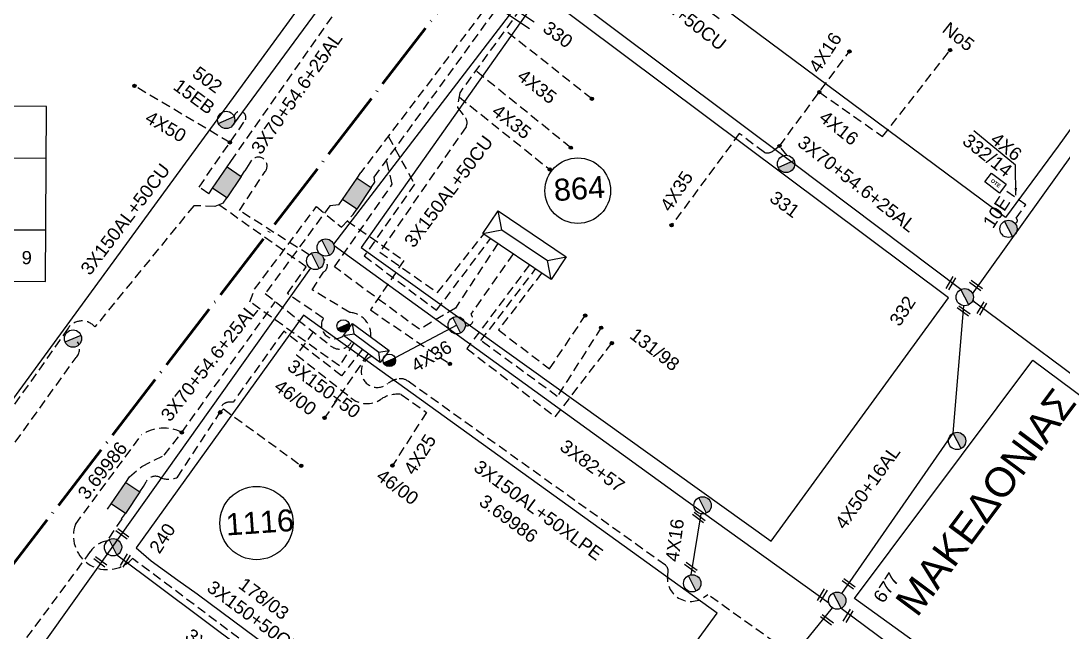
# Model space of a CAD drawing. Header units: millimetres. Extents: x 918 to 3138, y 719 to 1759.
# Drawn here: x 2153.6 to 2295.9, y 1060.8 to 1144.3 of the extents above; entities that cross this region are included whole.
import ezdxf
from ezdxf.enums import TextEntityAlignment as Align

# ---------------------------------------------------------------- set-up
doc = ezdxf.new("R2010")
doc.units = ezdxf.units.MM
doc.header["$LTSCALE"] = 0.5
doc.linetypes.add('ACAD_ISO04W100', pattern=[30, 24, -3, 0, -3])
doc.linetypes.add('DASHED', pattern=[19.05, 12.7, -6.35])
for name, color, linetype in [('Link Box 4 Διευθύνσεων', 7, 'Continuous'), ('Pillar OTE', 7, 'Continuous'), ('Άγνωστα', 7, 'Continuous'), ('Ασφαλειοκιβώτια Χ.Τ 9 αναχωρήσεων', 7, 'Continuous'), ('Γυμνά εναέρια ΧΤ και ΦΟΠ (3Φ)   4x50+16AL', 7, 'Continuous'), ('Εναέρια παροχή ΧΤ 4x16', 7, 'SYN_LINE'), ('Επιγραφές - Σχήματα', 7, 'Continuous'), ('Καλώδια ΧΤ   3x150+50CU', 7, 'DASHED'), ('Καλώδια ΧΤ   3x150+70AL', 7, 'DASHED'), ('Καλώδια ΧΤ   3x150AL+50CU', 7, 'DASHED'), ('Καλώδια ΧΤ   3x150AL+50XLPE', 7, 'DASHED'), ('Μηχανική τομή', 7, 'Continuous'), ('Στύλος ΦΜ', 7, 'Continuous'), ('Στύλος ΦΜ @ 1', 7, 'Continuous'), ('Συνδέσεις', 7, 'Continuous'), ('Συνεστραμμένα ΧΤ   3x70+54.6+25 AL', 7, 'SYN_LINE'), ('Τομή', 7, 'Continuous'), ('Υποσταθμός εναέριος 2 στύλων', 7, 'Continuous'), ('Υποσταθμός πόλεως', 7, 'Continuous'), ('Υπόβαθρο ΔΕΗ', 7, 'Continuous'), ('Υπόγεια καλώδια Παροχών ΧΤ   4x25', 7, 'DASHED'), ('Υπόγεια καλώδια Παροχών ΧΤ   4x6', 7, 'DASHED')]:
    doc.layers.add(name, color=color, linetype=linetype)
doc.styles.add('arial', font='ARIAL.TTF')
doc.styles.get("Standard").update_dxf_attribs({"font": 'ARIAL.TTF'})
doc.linetypes.add('SYN_LINE', pattern='A,0.5,-0.0001,["/\\/\\/\\/",Standard,S=0.1,R=0,X=0,Y=-0.05],-0.25', length=0.7501)
doc.dimstyles.new('ISO-25', dxfattribs={"dimtxt": 2.5, "dimasz": 2.5, "dimexe": 1.25, "dimexo": 0.625, "dimtad": 1, "dimtxsty": 'Standard', "dimcen": 2.5, "dimadec": 0, "dimazin": 0, "dimtfac": 1, "dimtmove": 0, "dimatfit": 3, "dimfxl": 1, "dimarcsym": 0})

# ---------------------------------------------------------------- blocks, each defined once
blk = doc.blocks.new('ΑΣΦΑΛΕΙΟΚΙΒΩΤΙΟ ΥΠΟΣΤΑΘΜΟΥ 9 ΑΝΑΧΩΡΗΣΕΩΝ')
at = {"layer": 'Ασφαλειοκιβώτια Χ.Τ 9 αναχωρήσεων', "ltscale": 40}
for p, q in [((-23.8, 40.36), (24.02, 40.36)), ((-9.72, 40.36), (-9.72, -40.64)), ((9.94, 40.36), (9.94, -40.64)), ((-23.8, 31.36), (24.02, 31.36)), ((-23.8, 22.36), (24.02, 22.36)), ((-23.8, 13.36), (24.02, 13.36)), ((-23.8, 4.36), (24.02, 4.36)), ((-23.8, -4.64), (24.02, -4.64)), ((-23.8, -13.64), (24.02, -13.64)), ((-23.8, -22.64), (24.02, -22.64)), ((-23.8, -31.64), (24.02, -31.64))]:
    blk.add_line(p, q, dxfattribs=at)
at = {"layer": 'Ασφαλειοκιβώτια Χ.Τ 9 αναχωρήσεων'}
blk.add_lwpolyline([(-23.8, -40.64), (24.02, -40.64), (24.02, 40.36), (-23.8, 40.36)], close=True, dxfattribs=at)
for s, p in [('1', (-18.54, 37.25)), ('2', (-18.39, 27.98)), ('3', (-18.45, 18.85)), ('4', (-17.96, 10.67)), ('5', (-19.3, 1.44)), ('6', (-18.25, -8.4)), ('7', (-19.23, -16.79)), ('8', (-18.84, -25.86)), ('9', (-19.09, -34.08))]:
    blk.add_text(s, height=3.6, rotation=270, dxfattribs=at).set_placement(p)
at = {"layer": 'Ασφαλειοκιβώτια Χ.Τ 9 αναχωρήσεων', "ltscale": 40}
for tag, height, p in [('ΟΝΟΜΑ', 5, (-0.16, 44.31)), ('ΚΕΙΜΕΝΟ 1', 2, (17.06, 35.59)), ('ΚΕΙΜΕΝΟ 2', 2, (17.06, 26.88)), ('ΚΕΙΜΕΝΟ 3', 2, (17.06, 17.69)), ('ΚΕΙΜΕΝΟ 4', 2, (17.06, 8.71)), ('ΚΕΙΜΕΝΟ 5', 2, (17.06, -0.13)), ('ΚΕΙΜΕΝΟ 6', 2, (17.06, -9.05)), ('ΚΕΙΜΕΝΟ 7', 2, (17.06, -18.13)), ('ΚΕΙΜΕΝΟ 8', 2, (17.06, -26.85)), ('ΚΕΙΜΕΝΟ 9', 2, (17.06, -35.99)), ('ΣΧ', 2, (-0.1, -42.64))]:
    blk.add_attdef(tag, text='', height=height, dxfattribs=at).set_placement(p, align=Align.MIDDLE_CENTER)
blk = doc.blocks.new('ΜΗΧΑΝΙΚΗ ΤΟΜΗ')
at = {"layer": 'Μηχανική τομή', "ltscale": 40}
for p, q in [((-1.89, 0.78), (1.89, 0.78)), ((1.89, 0), (-1.89, 0))]:
    blk.add_line(p, q, dxfattribs=at)
blk = doc.blocks.new('ΤΟΜΗ')
at = {"layer": 'Τομή', "ltscale": 40}
for p, q in [((-5.68, 0), (5.68, 0)), ((5.68, -2.33), (-5.68, -2.33))]:
    blk.add_line(p, q, dxfattribs=at)
blk = doc.blocks.new('ΥΠΑΡΧΩΝ ΤΣΙΜΕΝΤΕΝΙΟΣ ΣΤΥΛΟΣ')
at = {"layer": 'Στύλος ΦΜ'}
blk.add_hatch(color=7, dxfattribs=at).paths.add_polyline_path([(-1.29, -2.28, 0.574793), (2.62, 0, 0.268822), (1.3, 2.27)])
at = {"layer": 'Στύλος ΦΜ', "color": 7}
blk.add_line((-1.29, -2.28), (1.3, 2.27), dxfattribs=at)
blk.add_circle((0, 0), 2.62, dxfattribs=at)
at = {"layer": 'Στύλος ΦΜ', "flags": 4}
for tag, p in [('ΑΡΙΘΜΟΣ', (-4.68, 8.05)), ('ΤΥΠΟΣ', (-4.91, 3.03))]:
    blk.add_attdef(tag, p, '', height=4, dxfattribs=at)
blk = doc.blocks.new('LINK BOX 4 ΑΝΑΧΩΡΗΣΕΩΝ')
at = {"layer": 'Link Box 4 Διευθύνσεων', "ltscale": 40}
blk.add_hatch(color=256, dxfattribs=at).paths.add_polyline_path([(-3.54, 0), (-3.54, -4.67), (3.54, -4.67), (3.54, 0)])
for p, q in [((-3.54, 0), (-5.33, 0)), ((5.33, 0), (3.54, 0)), ((-3.54, -4.67), (-5.33, -4.67)), ((5.33, -4.67), (3.54, -4.67))]:
    blk.add_line(p, q, dxfattribs=at)
blk.add_lwpolyline([(-3.54, -4.67), (-3.54, 0), (3.54, 0), (3.54, -4.67)], close=True, dxfattribs=at)
blk = doc.blocks.new('ΥΠΟΣΤΑΘΜΟΣ ΕΝΑΕΡΙΟΣ ΕΠΙ 2 ΣΤΥΛΩΝ')
at = {"layer": 'Υποσταθμός εναέριος 2 στύλων', "linetype": 'Continuous'}
for points in [[(-11.97, -2.11, 0.574793), (-8.45, -0.07, 0.268822), (-9.64, 1.98)], [(9.68, -2.15, 0.574793), (13.19, -0.1, 0.268822), (12.01, 1.95)]]:
    blk.add_hatch(color=256, dxfattribs=at).paths.add_polyline_path(points)
for p, q in [((-11.97, -2.11), (-9.64, 1.98)), ((9.68, -2.15), (12.01, 1.95))]:
    blk.add_line(p, q, dxfattribs=at)
for centre in [(-10.81, -0.07), (10.84, -0.1)]:
    blk.add_circle(centre, 2.36, dxfattribs=at)
at = {"layer": 'Υποσταθμός πόλεως', "linetype": 'Continuous', "ltscale": 40}
blk.add_lwpolyline([(-8.57, 2.82), (8.57, 2.82), (8.57, -2.82), (-8.57, -2.82)], close=True, dxfattribs=at)
for points in [[(-5.75, 0), (-8.57, 2.82)], [(-8.57, -2.82), (-5.75, 0)], [(-5.75, 0), (5.75, 0)], [(5.75, 0), (8.57, 2.82)], [(8.57, -2.82), (5.75, 0)]]:
    blk.add_lwpolyline(points, dxfattribs=at)
at = {"layer": 'Υποσταθμός εναέριος 2 στύλων', "ltscale": 40, "flags": 1}
for tag, p in [('ΜΕΤΑΣΧΗΜΑΤΙΣΜΟΣ', (14.09, 2.51)), ('ΙΣΧΥΣ', (14.07, -0.28)), ('ΑΡΙΘΜΟΣ', (14.19, -3))]:
    blk.add_attdef(tag, p, '', height=1.8, dxfattribs=at)
blk = doc.blocks.new('ΥΠΟΣΤΑΘΜΟΣ ΠΟΛΕΩΣ')
at = {"layer": 'Υποσταθμός πόλεως', "linetype": 'Continuous', "ltscale": 40}
blk.add_lwpolyline([(-8.57, 2.82), (8.57, 2.82), (8.57, -2.82), (-8.57, -2.82)], close=True, dxfattribs=at)
for points in [[(-5.75, 0), (-8.57, 2.82)], [(5.75, 0), (8.57, 2.82)], [(-8.57, -2.82), (-5.75, 0)], [(-5.75, 0), (5.75, 0)], [(8.57, -2.82), (5.75, 0)]]:
    blk.add_lwpolyline(points, dxfattribs=at)
at = {"layer": 'Υποσταθμός πόλεως', "linetype": 'SYN_LINE', "ltscale": 40, "flags": 1}
for tag, p in [('ΜΕΤΑΣΧΗΜΑΤΙΣΜΟΣ', (10.6, 2.39)), ('ΙΣΧΥΣ', (10.58, -0.41)), ('ΑΡΙΘΜΟΣ', (10.7, -3.13))]:
    blk.add_attdef(tag, p, '', height=1.8, dxfattribs=at)
blk = doc.blocks.new('_ΣΥΝΔΕΣΗ')
at = {"layer": 'Συνδέσεις', "linetype": 'SYN_LINE', "ltscale": 40}
blk.add_hatch(color=256, dxfattribs=at).paths.add_polyline_path([(0.5, -0.01, 1), (-0.5, -0.01, 1)])
at = {"layer": 'Συνδέσεις'}
blk.add_circle((0, -0.01), 0.5, dxfattribs=at)
blk = doc.blocks.new('PILLAR ΟΤΕ')
at = {"layer": 'Pillar OTE', "ltscale": 40}
blk.add_lwpolyline([(-3.31, 2.02), (3.39, 2.02), (3.39, -1.99), (-3.31, -1.99)], close=True, dxfattribs=at)
at = {"layer": 'Pillar OTE', "insert": (-1.81, 0.71), "char_height": 1.3575, "width": 109.961, "attachment_point": 1}
blk.add_mtext('{\\fArial|b1|i0|c161|p34;OTE}', dxfattribs=at)

msp = doc.modelspace()

# ---------------------------------------------------------------- linework, layer by layer
at = {"layer": 'Άγνωστα', "color": 6, "ltscale": 40}
msp.add_line((2185.13, 1125.22), (2184.21, 1123.76), dxfattribs=at)
at = {"layer": 'Άγνωστα', "color": 2, "linetype": 'DASHED', "ltscale": 0.2}
for points in [[(2182.28, 1125.07), (2206.17, 1159.1), (2228.31, 1189.37), (2255.31, 1226.07), (2255.06, 1229.32), (2263.12, 1241.11, 0.384854), (2259.33, 1263.16)], [(2257.17, 1127.16), (2256.35, 1126.52, -0.241984), (2255.11, 1126.28), (2251.69, 1128.87), (2242.44, 1116.33)]]:
    msp.add_lwpolyline(points, format="xyb", dxfattribs=at)
at = {"layer": 'Άγνωστα', "color": 30, "linetype": 'DASHED', "ltscale": 0.2}
for points in [[(2241.98, 1173.99, 1.140529), (2237.7, 1172.62), (2237.7, 1172.62), (2237.45, 1171.59), (2225.63, 1154.41), (2224.17, 1154.57, 0.269759), (2219.42, 1152.45, 0.259011), (2218.96, 1148.51), (2200.02, 1123.53)], [(2200.26, 1099.4), (2197.42, 1095.8), (2189.51, 1101.88), (2182.61, 1092.18), (2182.16, 1092.19, 0.457979), (2180.77, 1090.67)], [(2170.38, 1080.66), (2170.73, 1081.32, -0.394815), (2172.59, 1081.93, 0.218714), (2175.01, 1081.93), (2180.77, 1090.67), (2181.28, 1091.26), (2191.91, 1083.5)]]:
    msp.add_lwpolyline(points, format="xyb", dxfattribs=at)
at = {"layer": 'Άγνωστα', "color": 173, "linetype": 'SYN_LINE', "ltscale": 20}
msp.add_lwpolyline([(2223.88, 1149.75), (2196.32, 1113.76)], dxfattribs=at)
at = {"layer": 'Άγνωστα', "color": 2, "linetype": 'DASHED', "ltscale": 0.2}
for points in [[(2231.57, 1133.61), (2219.7, 1142.96)], [(2228.68, 1126.93), (2215.71, 1137.44)], [(2213.44, 1133.87), (2225.83, 1123.95)], [(2201.04, 1098.81), (2195.09, 1090.03)]]:
    msp.add_lwpolyline(points, dxfattribs=at)
at = {"layer": 'Άγνωστα', "color": 1, "linetype": 'DASHED', "ltscale": 0.2}
for points in [[(2182.17, 1127.65), (2169.13, 1135.37)], [(2218.74, 1113.85), (2212.95, 1105.03), (2208.04, 1102.13), (2196.43, 1110.65), (2204.33, 1121.95), (2203.53, 1125.2)]]:
    msp.add_lwpolyline(points, dxfattribs=at)
msp.add_lwpolyline([(2179.29, 1120.65), (2177.96, 1121.55), (2184.29, 1130.73, 1.100775), (2182.73, 1131.22, 1.209994)], format="xyb", dxfattribs=at)
at = {"layer": 'Άγνωστα', "color": 30, "linetype": 'DASHED', "ltscale": 0.2}
for points in [[(2203.78, 1128.49), (2207.37, 1121.93), (2200.5, 1112.15), (2210.38, 1104.73), (2217.74, 1114.53)], [(2167.4, 1076.25), (2165.11, 1072.78)], [(2163.11, 1071.77), (2150.39, 1054.56)]]:
    msp.add_lwpolyline(points, dxfattribs=at)
at = {"layer": 'Άγνωστα', "color": 6, "linetype": 'DASHED', "ltscale": 0.2}
msp.add_lwpolyline([(2192.99, 1112.3), (2183.46, 1118.36), (2186.98, 1123.68, 0.98795), (2185.13, 1125.22, 0.318428)], format="xyb", dxfattribs=at)
at = {"layer": 'Άγνωστα', "color": 133, "linetype": 'DASHED', "ltscale": 0.2}
for points in [[(2199.09, 1100.27), (2197.13, 1097.13), (2184.9, 1105.89), (2185.54, 1107.6), (2193.99, 1118.91), (2197.39, 1116.07), (2198.97, 1117.81)], [(2198.18, 1116.94), (2205.91, 1111.51), (2201.34, 1104.77), (2212.19, 1097.4)], [(2224.71, 1109.82), (2218.82, 1102.04), (2225.79, 1096.73), (2230.67, 1104.01)]]:
    msp.add_lwpolyline(points, dxfattribs=at)
at = {"layer": 'Άγνωστα', "color": 85, "linetype": 'DASHED', "ltscale": 0.2}
for points in [[(2197.04, 1119.12), (2195.81, 1119.01), (2187, 1107.02), (2195.94, 1099.85, 0.478985), (2198.8, 1100.48, 0.478985)], [(2161.09, 1075.49), (2170.11, 1087.71, -0.269747), (2175.6, 1088.06)], [(2196.56, 1050.91), (2196.48, 1051.43, 0.68729), (2194.03, 1051.96), (2168.88, 1070.84), (2168.4, 1070.4, -0.768386), (2161.09, 1075.49, -0.299771)]]:
    msp.add_lwpolyline(points, format="xyb", dxfattribs=at)
at = {"layer": 'Άγνωστα', "color": 173, "ltscale": 40}
msp.add_lwpolyline([(2196.38, 1113.59), (2243.27, 1079.64), (2263.91, 1064.77)], dxfattribs=at)
at = {"layer": 'Άγνωστα', "color": 173, "linetype": 'DASHED', "ltscale": 0.2}
msp.add_lwpolyline([(2220.83, 1112.44), (2215.04, 1104.22), (2215.25, 1103.88, -0.693979), (2214.3, 1102.66, -181.565442)], format="xyb", dxfattribs=at)
at = {"layer": 'Άγνωστα', "color": 5, "linetype": 'DASHED', "ltscale": 0.2}
msp.add_lwpolyline([(2223.06, 1110.93), (2214.51, 1099.51), (2226.58, 1090.18), (2234.3, 1100.26)], dxfattribs=at)
at = {"layer": 'Άγνωστα', "color": 6, "linetype": 'DASHED', "ltscale": 0.2}
for points in [[(2198.52, 1104.43), (2193.4, 1107.51), (2194.94, 1109.95)], [(2232.82, 1102.36), (2226.85, 1092.96), (2216.43, 1100.59), (2223.89, 1110.38)]]:
    msp.add_lwpolyline(points, dxfattribs=at)
at = {"layer": 'Άγνωστα', "color": 85, "linetype": 'DASHED', "ltscale": 0.2}
msp.add_lwpolyline([(2168.45, 1081.97), (2170.15, 1083.4), (2173.21, 1084.93), (2175.6, 1088.06), (2188.38, 1105.91)], dxfattribs=at)
at = {"layer": 'Άγνωστα'}
for centre, radius in [((2229.64, 1121.06), 4.47), ((2185.8, 1075.67), 5)]:
    msp.add_circle(centre, radius, dxfattribs=at)
at = {"layer": 'Άγνωστα', "color": 6, "linetype": 'DASHED', "ltscale": 0.2}
for centre, radius, start, end in [((2194.43, 1110.86), 1.04, 299.3985, 59.0952), ((2198.34, 1101.36), 3.08, 355.0288, 86.5677)]:
    msp.add_arc(centre, radius, start, end, dxfattribs=at)
at = {"layer": 'Άγνωστα', "color": 30, "linetype": 'DASHED', "ltscale": 0.2}
msp.add_arc((2165.92, 1069.88), 3.38, 98.7266, 146.1737, dxfattribs=at)
at = {"layer": 'Γυμνά εναέρια ΧΤ και ΦΟΠ (3Φ)   4x50+16AL', "color": 173, "ltscale": 40}
msp.add_lwpolyline([(2265.7, 1066.06), (2280.88, 1087.94), (2282.35, 1105.34)], dxfattribs=at)
at = {"layer": 'Εναέρια παροχή ΧΤ 4x16', "color": 2, "linetype": 'DASHED', "ltscale": 0.2}
for points in [[(2258.23, 1125.88), (2257.17, 1127.16), (2266.72, 1140.09)], [(2262.61, 1134.53), (2271.25, 1128.46), (2280.46, 1140.26)]]:
    msp.add_lwpolyline(points, dxfattribs=at)
at = {"layer": 'Εναέρια παροχή ΧΤ 4x16', "color": 85, "ltscale": 20}
msp.add_lwpolyline([(2245.14, 1068.61), (2246.49, 1076.93)], dxfattribs=at)
at = {"layer": 'Επιγραφές - Σχήματα', "color": 27, "ltscale": 0.2}
msp.add_line((2213.13, 1102.69), (2204.72, 1098.24), dxfattribs=at)
at = {"layer": 'Επιγραφές - Σχήματα', "color": 1, "linetype": 'ACAD_ISO04W100', "lineweight": 60, "ltscale": 0.8}
msp.add_lwpolyline([(2961.46, 1088.29), (2717.83, 1224.35), (2701.08, 1246.33), (2659.71, 1265.16), (2602.18, 1297.58), (2392.2, 1398.81), (2304.34, 1274.11), (2245.73, 1191.21), (2095.49, 995.78), (1905.75, 741.14)], dxfattribs=at)
at = {"layer": 'Επιγραφές - Σχήματα', "color": 5, "linetype": 'DASHED', "ltscale": 0.2}
msp.add_lwpolyline([(2194.9, 1103.64), (2190.01, 1107.02), (2192.59, 1110.67), (2180.66, 1119.13)], dxfattribs=at)
msp.add_arc((2196.49, 1102.69), 1.84, 149.2035, 311.0782, dxfattribs=at)
at = {"layer": 'Καλώδια ΧΤ   3x150+70AL', "color": 27, "linetype": 'Continuous', "ltscale": 0.2}
msp.add_lwpolyline([(2250.63, 1047.14), (2264.41, 1064.09)], dxfattribs=at)
at = {"layer": 'Καλώδια ΧΤ   3x150AL+50CU', "color": 1, "ltscale": 0.2}
for points in [[(2201.96, 1122.22), (2201.86, 1122.9), (2220.45, 1148.49), (2220.47, 1148.98, -0.634732), (2226.92, 1151.69), (2231.07, 1157.81), (2249.2, 1144.39)], [(2111.98, 1032.65, 0.33155), (2115.1, 1034.11), (2161.18, 1098.27, 0.355348), (2161.36, 1100.43)]]:
    msp.add_lwpolyline(points, format="xyb", dxfattribs=at)
at = {"layer": 'Καλώδια ΧΤ   3x150AL+50CU', "color": 2, "ltscale": 0.2}
msp.add_lwpolyline([(2223.42, 1150.27), (2222.8, 1150.11, 0.254565), (2221.88, 1149.26, 0.482179), (2222.68, 1148.01, -0.614818), (2222.92, 1147.4), (2213.53, 1134.44), (2213.22, 1132.44), (2214.28, 1131.09, -0.295062), (2214.4, 1129.8), (2202.62, 1112.68), (2210.49, 1107.14), (2216.83, 1115.14)], format="xyb", dxfattribs=at)
at = {"layer": 'Καλώδια ΧΤ   3x150AL+50CU', "color": 5, "linetype": 'DASHED', "ltscale": 0.2}
msp.add_lwpolyline([(2181.23, 1119.35), (2180.09, 1118.91), (2177.24, 1119.01), (2163.74, 1102.46), (2163.74, 1102.46, 0.490779), (2160.09, 1102.29), (2138.31, 1071.28), (2138.31, 1071.28, -0.109888), (2135.37, 1067.61), (2116.63, 1042.57), (2096.88, 1056.13)], format="xyb", dxfattribs=at)
at = {"layer": 'Καλώδια ΧΤ   3x150AL+50XLPE', "color": 27, "ltscale": 0.2}
msp.add_lwpolyline([(2250.27, 1046.59), (2250.03, 1046.58, -0.752033), (2249.76, 1047.39), (2251.4, 1048.57), (2258.1, 1058.27), (2247.41, 1065.88), (2246.79, 1065.48, -0.67639), (2241.95, 1068.92, 0.281976), (2241.62, 1069.91), (2206.46, 1095.06, 0.233309), (2204.91, 1095.31, 0.088462), (2203.72, 1094.75, -1.219533), (2201.56, 1098.44)], format="xyb", dxfattribs=at)
at = {"layer": 'Συνεστραμμένα ΧΤ   3x70+54.6+25 AL', "color": 1, "ltscale": 20}
msp.add_lwpolyline([(2182.65, 1130.1), (2182.65, 1130.1), (2206.99, 1163.17), (2231.93, 1196.92), (2252.71, 1225.1), (2254.04, 1229.42), (2259.78, 1252.96)], dxfattribs=at)
at = {"layer": 'Συνεστραμμένα ΧΤ   3x70+54.6+25 AL', "color": 2, "ltscale": 20}
for points in [[(2281.91, 1107.57), (2259.25, 1124.66), (2225.44, 1150.05)], [(2283.53, 1106.98), (2299.69, 1129.59)]]:
    msp.add_lwpolyline(points, dxfattribs=at)
at = {"layer": 'Συνεστραμμένα ΧΤ   3x70+54.6+25 AL', "color": 6, "ltscale": 20}
msp.add_lwpolyline([(2164.22, 1005.01), (2134.56, 1028.15), (2165.86, 1072.01), (2193.2, 1110.47)], dxfattribs=at)
at = {"layer": 'Συνεστραμμένα ΧΤ   3x70+54.6+25 AL', "color": 173, "ltscale": 20}
msp.add_lwpolyline([(2343.13, 1060.93), (2322.46, 1077.08), (2283.78, 1105.83), (2283.58, 1106.19)], dxfattribs=at)
at = {"layer": 'Συνεστραμμένα ΧΤ   3x70+54.6+25 AL', "color": 30, "ltscale": 20}
msp.add_lwpolyline([(2166.76, 1071.32), (2195.63, 1049.71)], dxfattribs=at)
at = {"layer": 'Συνεστραμμένα ΧΤ   3x70+54.6+25 AL', "color": 27, "ltscale": 20}
msp.add_lwpolyline([(2265.59, 1064.03), (2289.82, 1046.03), (2318.27, 1024.45), (2351.88, 1000.29)], dxfattribs=at)
at = {"layer": 'Υπόβαθρο ΔΕΗ'}
for points in [[(1961.38, 1130.54), (1974.73, 1072.12), (2030.72, 1038.59), (2039.27, 1032.59), (2086.63, 1002.32), (2190.29, 1144.25), (2260.59, 1240.6)], [(2224.64, 1148.09), (2200.09, 1113.31), (2256.03, 1073.18), (2280.23, 1106.42), (2224.64, 1148.09)], [(2289.37, 1124.56), (2283.69, 1129.22)], [(2192.21, 1104.08), (2169.38, 1072.27), (2171.41, 1070.5), (2175.08, 1067.88), (2177.68, 1066.01), (2224.97, 1030.86), (2248.66, 1063.36), (2192.21, 1104.08)], [(2318.36, 1028.59), (2267.39, 1065.39), (2291.73, 1097.94), (2342.02, 1060.49), (2341.88, 1059.85), (2318.36, 1028.59)]]:
    msp.add_lwpolyline(points, dxfattribs=at)
msp.add_lwpolyline([(2288, 1117.42), (2233.35, 1158.09), (2233.14, 1158.23, -0.329611), (2232.93, 1158.83, -0.059308), (2233.35, 1159.78), (2268.83, 1208.92), (2274.45, 1205.12), (2283.81, 1218.02, -0.163704), (2297.16, 1227.53, -0.189971), (2307.52, 1226.68), (2318.51, 1218.82), (2346.61, 1198.64), (2295.2, 1127.16), (2288, 1117.42)], format="xyb", dxfattribs=at)
at = {"layer": 'Υπόγεια καλώδια Παροχών ΧΤ   4x25', "color": 85, "linetype": 'DASHED', "ltscale": 0.2}
msp.add_lwpolyline([(2193.54, 1101.77), (2191.26, 1098.64), (2198.68, 1092.79, 0.334492), (2202.74, 1092.56, -0.177225), (2205.54, 1093.25), (2208.98, 1090.79), (2204.35, 1083.53)], format="xyb", dxfattribs=at)
at = {"layer": 'Υπόγεια καλώδια Παροχών ΧΤ   4x6', "color": 2, "linetype": 'DASHED', "ltscale": 0.2}
msp.add_lwpolyline([(2289.31, 1116.62, 0.715087), (2289.47, 1117.29), (2290.79, 1119.13), (2287.7, 1121.33)], format="xyb", dxfattribs=at)

# ---------------------------------------------------------------- block references
at = {"layer": 'Link Box 4 Διευθύνσεων', "xscale": 0.5, "yscale": 0.5, "zscale": 0.5, "rotation": 235.9433752979184}
for p in [(2182.72, 1121.55), (2200.47, 1120.02), (2168.89, 1078.46)]:
    msp.add_blockref('LINK BOX 4 ΑΝΑΧΩΡΗΣΕΩΝ', p, dxfattribs=at)
at = {"layer": 'Pillar OTE', "xscale": 0.375, "yscale": 0.375, "zscale": 0.375, "rotation": 322.7673473615813}
msp.add_blockref('PILLAR ΟΤΕ', (2286.63, 1122.1), dxfattribs=at)
at = {"layer": 'Ασφαλειοκιβώτια Χ.Τ 9 αναχωρήσεων', "xscale": 0.4999999999999998, "yscale": 0.4999999999999998, "zscale": 0.4999999999999998, "rotation": 89.70135055606067}
msp.add_blockref('ΑΣΦΑΛΕΙΟΚΙΒΩΤΙΟ ΥΠΟΣΤΑΘΜΟΥ 9 ΑΝΑΧΩΡΗΣΕΩΝ', (2136.75, 1120.66), dxfattribs=at).add_auto_attribs({'ΟΝΟΜΑ': 'ΦΟ-86'})
at = {"layer": 'Μηχανική τομή', "xscale": 0.4999999999999994, "yscale": 0.4999999999999994, "zscale": 0.4999999999999994}
for p, rotation in [((2280.72, 1108.33), 58.8348111286886), ((2283.87, 1107.97), 323.4536695641671), ((2282.19, 1104.48), 323.4536695641671), ((2284.95, 1104.88), 58.8348111286886), ((2246.05, 1076.28), 323.4536695641671), ((2167.38, 1074.05), 323.4536695641671), ((2168.05, 1070.47), 58.8348111286886), ((2164.36, 1070.22), 323.4536695641671), ((2244.95, 1069.47), 323.4536695641671), ((2266.49, 1067.22), 323.4536695641671), ((2263.18, 1065.7), 58.8348111286886), ((2263.53, 1062.29), 323.4536695641671), ((2266.7, 1062.9), 58.8348111286886)]:
    msp.add_blockref('ΜΗΧΑΝΙΚΗ ΤΟΜΗ', p, dxfattribs=dict(at, rotation=rotation))
at = {"layer": 'Στύλος ΦΜ @ 1', "ltscale": 40}
ref = msp.add_blockref('ΥΠΑΡΧΩΝ ΤΣΙΜΕΝΤΕΝΙΟΣ ΣΤΥΛΟΣ', (2224.5, 1150.75), dxfattribs=dict(at, xscale=0.4499999999998184, yscale=0.4499999999998184, zscale=0.4499999999998184, rotation=323.6823288008424))
ref.add_attrib('ΤΥΠΟΣ', '330', (2224.72, 1142.9), dxfattribs={"layer": 'Στύλος ΦΜ', "height": 1.8, "rotation": 323.6823, "flags": 4})
ref = msp.add_blockref('ΥΠΑΡΧΩΝ ΤΣΙΜΕΝΤΕΝΙΟΣ ΣΤΥΛΟΣ', (2181.66, 1130.73), dxfattribs=dict(at, xscale=0.4499999999998204, yscale=0.4499999999998204, zscale=0.4499999999998204, rotation=323.6823288008421))
ref.add_attrib('ΤΥΠΟΣ', '15EB', (2174.29, 1135.01), dxfattribs={"layer": 'Στύλος ΦΜ', "height": 1.8, "rotation": 323.6823, "flags": 4})
ref.add_attrib('ΑΡΙΘΜΟΣ', '502', (2176.88, 1136.74), dxfattribs={"layer": 'Στύλος ΦΜ', "height": 1.8, "rotation": 323.6823, "flags": 4})
ref = msp.add_blockref('ΥΠΑΡΧΩΝ ΤΣΙΜΕΝΤΕΝΙΟΣ ΣΤΥΛΟΣ', (2258.07, 1124.72), dxfattribs=dict(at, xscale=0.4499999999998185, yscale=0.4499999999998185, zscale=0.4499999999998185, rotation=323.6823288008424))
ref.add_attrib('ΤΥΠΟΣ', '331', (2255.67, 1119.72), dxfattribs={"layer": 'Στύλος ΦΜ', "height": 1.8, "rotation": 323.6823, "flags": 4})
ref = msp.add_blockref('ΥΠΑΡΧΩΝ ΤΣΙΜΕΝΤΕΝΙΟΣ ΣΤΥΛΟΣ', (2288.42, 1115.85), dxfattribs=dict(at, xscale=0.4499999999998184, yscale=0.4499999999998184, zscale=0.4499999999998184, rotation=56.80099436645325))
ref.add_attrib('ΤΥΠΟΣ', '10Ε', (2286.3, 1115.77), dxfattribs={"layer": 'Στύλος ΦΜ', "height": 1.8, "rotation": 56.801, "flags": 4})
for p, xscale, yscale, zscale, rotation in [((2195.24, 1113.3), 0.4499999999998189, 0.4499999999998189, 0.4499999999998189, 56.80099436645327), ((2193.82, 1111.47), 0.4499999999998189, 0.4499999999998189, 0.4499999999998189, 56.80099436645327), ((2213.12, 1102.69), 0.4499999999998184, 0.4499999999998184, 0.4499999999998184, 56.80099436645325), ((2160.76, 1100.87), 0.4499999999998184, 0.4499999999998184, 0.4499999999998184, 322.1917411045871), ((2281.41, 1086.89), 0.4499999999998184, 0.4499999999998184, 0.4499999999998184, 56.80099436645325), ((2246.68, 1078.09), 0.4499999999998184, 0.4499999999998184, 0.4499999999998184, 56.80099436645325), ((2245.27, 1067.44), 0.4499999999998184, 0.4499999999998184, 0.4499999999998184, 56.80099436645325)]:
    msp.add_blockref('ΥΠΑΡΧΩΝ ΤΣΙΜΕΝΤΕΝΙΟΣ ΣΤΥΛΟΣ', p, dxfattribs=dict(at, xscale=xscale, yscale=yscale, zscale=zscale, rotation=rotation))
ref = msp.add_blockref('ΥΠΑΡΧΩΝ ΤΣΙΜΕΝΤΕΝΙΟΣ ΣΤΥΛΟΣ', (2282.45, 1106.52), dxfattribs=dict(at, xscale=0.4499999999998184, yscale=0.4499999999998184, zscale=0.4499999999998184, rotation=56.80099436645325))
ref.add_attrib('ΤΥΠΟΣ', '332', (2273.56, 1102.39), dxfattribs={"layer": 'Στύλος ΦΜ', "height": 1.8, "rotation": 56.801, "flags": 4})
ref = msp.add_blockref('ΥΠΑΡΧΩΝ ΤΣΙΜΕΝΤΕΝΙΟΣ ΣΤΥΛΟΣ', (2166.22, 1072.37), dxfattribs=dict(at, xscale=0.4499999999998184, yscale=0.4499999999998184, zscale=0.4499999999998184, rotation=56.80099436645325))
ref.add_attrib('ΤΥΠΟΣ', '240', (2172.55, 1071.35), dxfattribs={"layer": 'Στύλος ΦΜ', "height": 1.8, "rotation": 56.801, "flags": 4})
ref = msp.add_blockref('ΥΠΑΡΧΩΝ ΤΣΙΜΕΝΤΕΝΙΟΣ ΣΤΥΛΟΣ', (2265.05, 1065.08), dxfattribs=dict(at, xscale=0.4499999999998184, yscale=0.4499999999998184, zscale=0.4499999999998184, rotation=56.80099436645325))
ref.add_attrib('ΤΥΠΟΣ', '677', (2271.35, 1064.6), dxfattribs={"layer": 'Στύλος ΦΜ', "height": 1.8, "rotation": 56.801, "flags": 4})
at = {"layer": 'Συνδέσεις', "xscale": 0.4500000000002728, "yscale": 0.4500000000002728, "zscale": 0.4500000000002728}
for p in [(2266.72, 1140.09), (2280.46, 1140.27), (2169.13, 1135.37), (2231.57, 1133.62), (2262.61, 1134.54), (2182.17, 1127.66), (2228.68, 1126.94), (2257.17, 1127.17), (2225.83, 1123.96), (2242.44, 1116.34), (2230.67, 1104.01), (2232.82, 1102.36), (2234.3, 1100.26), (2212.19, 1097.41), (2180.85, 1090.79), (2195.09, 1090.04), (2175.6, 1088.06), (2191.91, 1083.5), (2204.35, 1083.53)]:
    msp.add_blockref('_ΣΥΝΔΕΣΗ', p, dxfattribs=at)
at = {"layer": 'Τομή', "xscale": 0.4999999999999999, "yscale": 0.4999999999999999, "zscale": 0.4999999999999999, "rotation": 326.4013042578985}
msp.add_blockref('ΤΟΜΗ', (2221.32, 1145.7), dxfattribs=at)
at = {"layer": 'Υποσταθμός εναέριος 2 στύλων', "xscale": 0.3628240152492516, "yscale": 0.3628240152492516, "zscale": 0.3628240152492516, "rotation": 323.3590315499231}
msp.add_blockref('ΥΠΟΣΤΑΘΜΟΣ ΕΝΑΕΡΙΟΣ ΕΠΙ 2 ΣΤΥΛΩΝ', (2200.8, 1100.27), dxfattribs=at)
at = {"layer": 'Υποσταθμός πόλεως', "xscale": 0.6545825432970624, "yscale": 0.6545825432970624, "zscale": 0.6545825432970624, "rotation": 325.9754733050468}
msp.add_blockref('ΥΠΟΣΤΑΘΜΟΣ ΠΟΛΕΩΣ', (2222.38, 1113.62), dxfattribs=at)

# ---------------------------------------------------------------- texts
at = {"layer": 'Άγνωστα', "ltscale": 40, "width": 17.1868, "attachment_point": 1, "style": 'arial'}
for s, insert, char_height, rotation in [('Νο5', (2280.35, 1144.25), 1.8, 321.7074), ('4X35', (2222.34, 1137.82), 1.8, 321.9682), ('4X35', (2218.88, 1133.02), 1.8, 321.9682), ('4X50', (2171.34, 1132.08), 1.8, 329.9068), ('4X35', (2240.75, 1119.05), 1.8, 56.6404), ('864', (2226.27, 1122.62), 3, 3.9372), ('131/98', (2237.68, 1102.47), 1.8, 321.9682), ('4X36', (2206.68, 1097.76), 1.8, 30.5107), ('3X150+50', (2190.92, 1098.17), 1.8, 323.506), ('46/00', (2189.12, 1095.43), 1.8, 323.506), ('3.69986', (2161.25, 1079.85), 1.8, 51.7177), ('3X82+57', (2228.11, 1087.22), 1.8, 323.506), ('46/00', (2203.06, 1083.21), 1.8, 323.506), ('3.69986', (2217.09, 1079.71), 1.8, 323.506), ('1116', (2181.5, 1076.96), 3, 3.9372), ('178/03', (2184.25, 1068.37), 1.8, 323.506)]:
    msp.add_mtext(s, dxfattribs=dict(at, insert=insert, char_height=char_height, rotation=rotation))
at = {"layer": 'Γυμνά εναέρια ΧΤ και ΦΟΠ (3Φ)   4x50+16AL', "ltscale": 40, "insert": (2264.6, 1075.72), "char_height": 1.8, "width": 17.1868, "attachment_point": 1, "rotation": 54.3381, "style": 'arial'}
msp.add_mtext('4X50+16AL', dxfattribs=at)
at = {"layer": 'Εναέρια παροχή ΧΤ 4x16', "ltscale": 20, "char_height": 1.8, "width": 17.1868, "attachment_point": 1, "style": 'arial'}
for s, insert, rotation in [('4X16', (2261.04, 1137.99), 56.6404), ('4X16', (2263.54, 1132.17), 321.7074), ('332/14', (2283.1, 1128.98), 321.7074), ('4X6', (2286.94, 1129.18), 321.7074), ('4X16', (2241.59, 1070.54), 82.3441)]:
    msp.add_mtext(s, dxfattribs=dict(at, insert=insert, rotation=rotation))
at = {"layer": 'Επιγραφές - Σχήματα', "insert": (2272.73, 1065.05), "char_height": 4, "width": 90.8081, "attachment_point": 1, "rotation": 53.3266, "style": 'arial'}
msp.add_mtext('ΜΑΚΕΔΟΝΙΑΣ', dxfattribs=at)
at = {"layer": 'Καλώδια ΧΤ   3x150+50CU', "ltscale": 0.2, "insert": (2179.95, 1067.97), "char_height": 1.8, "width": 17.1868, "attachment_point": 1, "rotation": 323.506, "style": 'arial'}
msp.add_mtext('3X150+50CU', dxfattribs=at)
at = {"layer": 'Καλώδια ΧΤ   3x150AL+50CU', "ltscale": 0.2, "char_height": 1.8, "width": 17.1868, "attachment_point": 1, "style": 'arial'}
for insert, rotation in [((2235.75, 1152.74), 321.9682), ((2205.81, 1114.22), 53.0759), ((2161.64, 1110.47), 52.6803)]:
    msp.add_mtext('3X150AL+50CU', dxfattribs=dict(at, insert=insert, rotation=rotation))
at = {"layer": 'Καλώδια ΧΤ   3x150AL+50XLPE', "ltscale": 40, "insert": (2216.36, 1084.41), "char_height": 1.8, "width": 17.1868, "attachment_point": 1, "rotation": 323.506, "style": 'arial'}
msp.add_mtext('3X150AL+50XLPE', dxfattribs=at)
at = {"layer": 'Συνεστραμμένα ΧΤ   3x70+54.6+25 AL', "ltscale": 20, "char_height": 1.8, "width": 17.1868, "attachment_point": 1, "style": 'arial'}
for insert, rotation in [((2184.92, 1126.9), 54.9734), ((2260.59, 1128.74), 321.9682), ((2172.58, 1090.5), 51.7177), ((2177.01, 1061.41), 321.9682)]:
    msp.add_mtext('3X70+54.6+25AL', dxfattribs=dict(at, insert=insert, rotation=rotation))
at = {"layer": 'Υπόγεια καλώδια Παροχών ΧΤ   4x25', "ltscale": 40, "insert": (2205.76, 1083.05), "char_height": 1.8, "width": 17.1868, "attachment_point": 1, "rotation": 57.8295, "style": 'arial'}
msp.add_mtext('4X25', dxfattribs=at)

# ---------------------------------------------------------------- leaders
at = {"layer": 'Επιγραφές - Σχήματα', "ltscale": 40}
msp.add_leader([(2289.43, 1120.43), (2289.37, 1124.56)], dimstyle='ISO-25', override={"dimasz": 1, "dimtad": 0}, dxfattribs=at)

doc.saveas('drawing.dxf')
